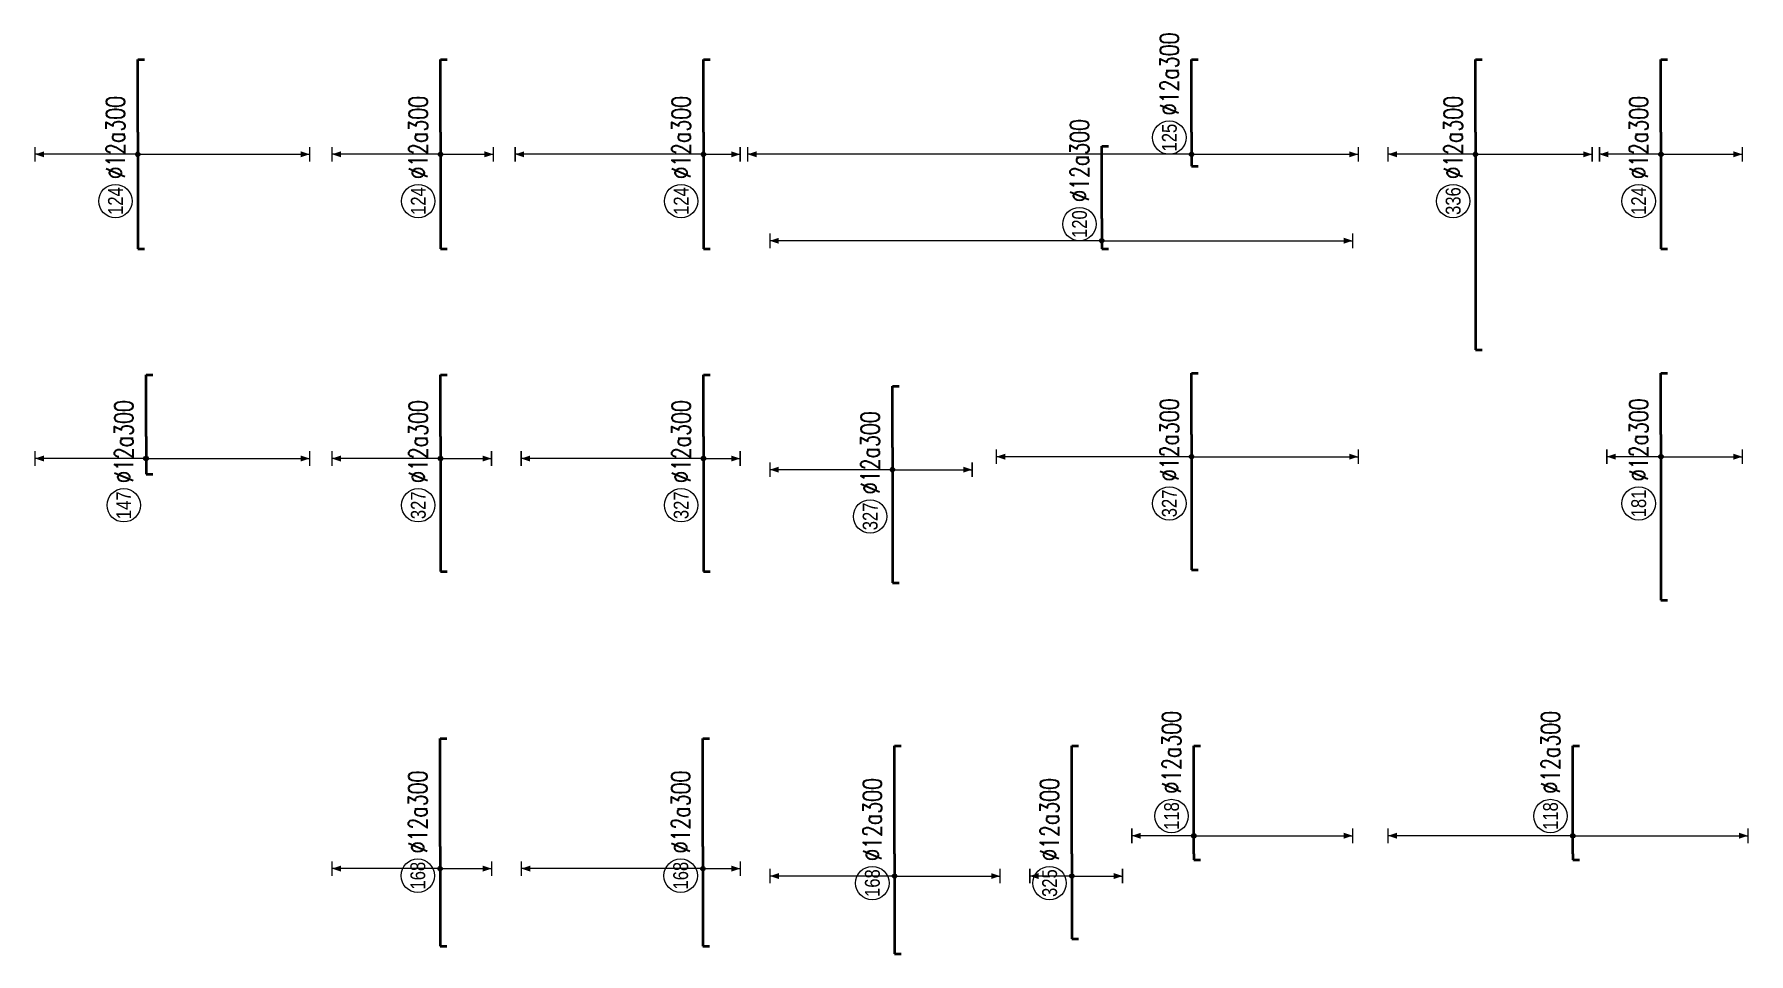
# Model space of a CAD drawing. Header units: millimetres. Extents: x -415354 to 883813, y -531490 to 486716.
# Drawn here: x 114680 to 160870, y -341100 to -316316 of the extents above; entities that cross this region are included whole.
import ezdxf
from ezdxf.enums import TextEntityAlignment as Align

# ---------------------------------------------------------------- set-up
doc = ezdxf.new("R2010")
doc.units = ezdxf.units.MM
doc.header["$MEASUREMENT"] = 0
for name, color, linetype, lineweight in [('NDC_S_DIM', 1, 'Continuous', 15), ('NDC_S_REBAR', 4, 'Continuous', 35), ('NDC_S_VN TEXT', 7, 'Continuous', 20)]:
    doc.layers.add(name, color=color, linetype=linetype, lineweight=lineweight)
doc.styles.add('ARIAL', font='arial.ttf', dxfattribs={"width": 0.8})
doc.styles.add('NDC_EN TXT', font='romans.shx', dxfattribs={"width": 0.8})

# ---------------------------------------------------------------- blocks, each defined once
blk = doc.blocks.new('*U582')
h = blk.add_hatch(color=6)
edge = h.paths.add_edge_path()
edge.add_arc((-2.99, 0), 0.3, 0, 360)
at = {"layer": 'NDC_S_DIM', "color": 8}
for q in [(-2.99, 13.83), (-2.99, -23.17)]:
    blk.add_line((-2.99, 0), q, dxfattribs=at)
for points in [[(-3.99, 13.83, 0.2, 0.2, 0), (-1.99, 13.83, 0, 0, 0)], [(-3.99, -23.17, 0.2, 0.2, 0), (-1.99, -23.17, 0, 0, 0)]]:
    blk.add_lwpolyline(points, format="xyseb", dxfattribs=at)
at = {"layer": 'NDC_S_DIM'}
blk.add_circle((-9.29, 3), 2.25, dxfattribs=at)
at = {"layer": 'NDC_S_DIM', "color": 6}
blk.add_circle((-2.99, 0), 0.3, dxfattribs=at)
at = {"layer": 'NDC_S_DIM', "color": 8}
for points in [[(-3.39, 12.63), (-2.99, 13.83), (-2.59, 12.63)], [(-3.39, -21.97), (-2.99, -23.17), (-2.59, -21.97)]]:
    blk.add_solid(points, dxfattribs=at)
at = {"layer": 'NDC_S_REBAR'}
for p, q in [((0, 0), (-15.73, 0)), ((-15.73, 0), (-15.73, -0.9)), ((0, 0), (9.77, 0)), ((9.77, 0), (9.77, -0.9)), ((-15.73, -0.9), (-15.73, -0.9)), ((9.77, -0.9), (9.77, -0.9))]:
    blk.add_line(p, q, dxfattribs=at)
at = {"layer": 'NDC_S_VN TEXT', "style": 'ARIAL', "width": 0.8}
blk.add_attdef('KHT', text='', height=2, dxfattribs=at).set_placement((-9.29, 3), align=Align.MIDDLE_CENTER)
at = {"layer": 'NDC_S_VN TEXT', "color": 3, "style": 'NDC_EN TXT', "width": 0.75}
blk.add_attdef('DKT', (-6.29, 1.75), '', height=2.5, dxfattribs=at)
blk = doc.blocks.new('*U375')
h = blk.add_hatch(color=6)
edge = h.paths.add_edge_path()
edge.add_arc((-2.99, 0), 0.3, 0, 360)
at = {"layer": 'NDC_S_DIM', "color": 8}
for q in [(-2.99, 14.56), (-2.99, -6.94)]:
    blk.add_line((-2.99, 0), q, dxfattribs=at)
for points in [[(-3.99, 14.56, 0.2, 0.2, 0), (-1.99, 14.56, 0, 0, 0)], [(-3.99, -6.94, 0.2, 0.2, 0), (-1.99, -6.94, 0, 0, 0)]]:
    blk.add_lwpolyline(points, format="xyseb", dxfattribs=at)
at = {"layer": 'NDC_S_DIM'}
blk.add_circle((-3.94, 3), 2.25, dxfattribs=at)
at = {"layer": 'NDC_S_DIM', "color": 6}
blk.add_circle((-2.99, 0), 0.3, dxfattribs=at)
at = {"layer": 'NDC_S_DIM', "color": 8}
for points in [[(-3.39, 13.36), (-2.99, 14.56), (-2.59, 13.36)], [(-3.39, -5.74), (-2.99, -6.94), (-2.59, -5.74)]]:
    blk.add_solid(points, dxfattribs=at)
at = {"layer": 'NDC_S_REBAR'}
for p, q in [((0, 0), (-13.46, 0)), ((-13.46, 0), (-13.46, -0.9)), ((0, 0), (14.54, 0)), ((14.54, 0), (14.54, -0.9)), ((-13.46, -0.9), (-13.46, -0.9)), ((14.54, -0.9), (14.54, -0.9))]:
    blk.add_line(p, q, dxfattribs=at)
at = {"layer": 'NDC_S_VN TEXT', "style": 'ARIAL', "width": 0.8}
blk.add_attdef('KHT', text='', height=2, dxfattribs=at).set_placement((-3.94, 3), align=Align.MIDDLE_CENTER)
at = {"layer": 'NDC_S_VN TEXT', "color": 3, "style": 'NDC_EN TXT', "width": 0.75}
blk.add_attdef('DKT', (-0.94, 1.75), '', height=2.5, dxfattribs=at)
blk = doc.blocks.new('*U376')
h = blk.add_hatch(color=6)
edge = h.paths.add_edge_path()
edge.add_arc((-2.99, 0), 0.3, 0, 360)
at = {"layer": 'NDC_S_DIM', "color": 8}
for q in [(-2.99, 14.63), (-2.99, -7.12)]:
    blk.add_line((-2.99, 0), q, dxfattribs=at)
for points in [[(-3.99, 14.63, 0.2, 0.2, 0), (-1.99, 14.63, 0, 0, 0)], [(-3.99, -7.12, 0.2, 0.2, 0), (-1.99, -7.12, 0, 0, 0)]]:
    blk.add_lwpolyline(points, format="xyseb", dxfattribs=at)
at = {"layer": 'NDC_S_DIM'}
blk.add_circle((-9.29, 3), 2.25, dxfattribs=at)
at = {"layer": 'NDC_S_DIM', "color": 6}
blk.add_circle((-2.99, 0), 0.3, dxfattribs=at)
at = {"layer": 'NDC_S_DIM', "color": 8}
for points in [[(-3.39, 13.43), (-2.99, 14.63), (-2.59, 13.43)], [(-3.39, -5.92), (-2.99, -7.12), (-2.59, -5.92)]]:
    blk.add_solid(points, dxfattribs=at)
at = {"layer": 'NDC_S_REBAR'}
for p, q in [((0, 0), (-15.73, 0)), ((-15.73, 0), (-15.73, -0.9)), ((0, 0), (9.77, 0)), ((9.77, 0), (9.77, -0.9)), ((-15.73, -0.9), (-15.73, -0.9)), ((9.77, -0.9), (9.77, -0.9))]:
    blk.add_line(p, q, dxfattribs=at)
at = {"layer": 'NDC_S_VN TEXT', "style": 'ARIAL', "width": 0.8}
blk.add_attdef('KHT', text='', height=2, dxfattribs=at).set_placement((-9.29, 3), align=Align.MIDDLE_CENTER)
at = {"layer": 'NDC_S_VN TEXT', "color": 3, "style": 'NDC_EN TXT', "width": 0.75}
blk.add_attdef('DKT', (-6.29, 1.75), '', height=2.5, dxfattribs=at)
blk = doc.blocks.new('*U385')
h = blk.add_hatch(color=6)
edge = h.paths.add_edge_path()
edge.add_arc((-2.99, 0), 0.3, 0, 360)
at = {"layer": 'NDC_S_DIM', "color": 8}
for q in [(-2.99, 14.63), (-2.99, -6.87)]:
    blk.add_line((-2.99, 0), q, dxfattribs=at)
for points in [[(-3.99, 14.63, 0.2, 0.2, 0), (-1.99, 14.63, 0, 0, 0)], [(-3.99, -6.87, 0.2, 0.2, 0), (-1.99, -6.87, 0, 0, 0)]]:
    blk.add_lwpolyline(points, format="xyseb", dxfattribs=at)
at = {"layer": 'NDC_S_DIM'}
blk.add_circle((-9.29, 3), 2.25, dxfattribs=at)
at = {"layer": 'NDC_S_DIM', "color": 6}
blk.add_circle((-2.99, 0), 0.3, dxfattribs=at)
at = {"layer": 'NDC_S_DIM', "color": 8}
for points in [[(-3.39, 13.43), (-2.99, 14.63), (-2.59, 13.43)], [(-3.39, -5.67), (-2.99, -6.87), (-2.59, -5.67)]]:
    blk.add_solid(points, dxfattribs=at)
at = {"layer": 'NDC_S_REBAR'}
for p, q in [((0, 0), (-18.23, 0)), ((-18.23, 0), (-18.23, -0.9)), ((0, 0), (8.27, 0)), ((8.27, 0), (8.27, -0.9)), ((-18.23, -0.9), (-18.23, -0.9)), ((8.27, -0.9), (8.27, -0.9))]:
    blk.add_line(p, q, dxfattribs=at)
at = {"layer": 'NDC_S_VN TEXT', "style": 'ARIAL', "width": 0.8}
blk.add_attdef('KHT', text='', height=2, dxfattribs=at).set_placement((-9.29, 3), align=Align.MIDDLE_CENTER)
at = {"layer": 'NDC_S_VN TEXT', "color": 3, "style": 'NDC_EN TXT', "width": 0.75}
blk.add_attdef('DKT', (-6.29, 1.75), '', height=2.5, dxfattribs=at)
blk = doc.blocks.new('*U384')
h = blk.add_hatch(color=6)
edge = h.paths.add_edge_path()
edge.add_arc((-2.99, 0), 0.3, 0, 360)
at = {"layer": 'NDC_S_DIM', "color": 8}
for q in [(-2.99, 24.47), (-2.99, -5.03)]:
    blk.add_line((-2.99, 0), q, dxfattribs=at)
for points in [[(-3.99, 24.47, 0.2, 0.2, 0), (-1.99, 24.47, 0, 0, 0)], [(-3.99, -5.03, 0.2, 0.2, 0), (-1.99, -5.03, 0, 0, 0)]]:
    blk.add_lwpolyline(points, format="xyseb", dxfattribs=at)
at = {"layer": 'NDC_S_DIM'}
blk.add_circle((-3.94, 3), 2.25, dxfattribs=at)
at = {"layer": 'NDC_S_DIM', "color": 6}
blk.add_circle((-2.99, 0), 0.3, dxfattribs=at)
at = {"layer": 'NDC_S_DIM', "color": 8}
for points in [[(-3.39, 23.27), (-2.99, 24.47), (-2.59, 23.27)], [(-3.39, -3.83), (-2.99, -5.03), (-2.59, -3.83)]]:
    blk.add_solid(points, dxfattribs=at)
at = {"layer": 'NDC_S_REBAR'}
for p, q in [((0, 0), (-13.46, 0)), ((-13.46, 0), (-13.46, -0.9)), ((0, 0), (14.54, 0)), ((14.54, 0), (14.54, -0.9)), ((-13.46, -0.9), (-13.46, -0.9)), ((14.54, -0.9), (14.54, -0.9))]:
    blk.add_line(p, q, dxfattribs=at)
at = {"layer": 'NDC_S_VN TEXT', "style": 'ARIAL', "width": 0.8}
blk.add_attdef('KHT', text='', height=2, dxfattribs=at).set_placement((-3.94, 3), align=Align.MIDDLE_CENTER)
at = {"layer": 'NDC_S_VN TEXT', "color": 3, "style": 'NDC_EN TXT', "width": 0.75}
blk.add_attdef('DKT', (-0.94, 1.75), '', height=2.5, dxfattribs=at)
blk = doc.blocks.new('*U390')
h = blk.add_hatch(color=6)
edge = h.paths.add_edge_path()
edge.add_arc((-2.99, 0), 0.3, 0, 360)
at = {"layer": 'NDC_S_DIM', "color": 8}
for q in [(-2.99, 25.35), (-2.99, -4.96)]:
    blk.add_line((-2.99, 0), q, dxfattribs=at)
for points in [[(-3.99, 25.35, 0.2, 0.2, 0), (-1.99, 25.35, 0, 0, 0)], [(-3.99, -4.96, 0.2, 0.2, 0), (-1.99, -4.96, 0, 0, 0)]]:
    blk.add_lwpolyline(points, format="xyseb", dxfattribs=at)
at = {"layer": 'NDC_S_DIM'}
blk.add_circle((-9.29, 3), 2.25, dxfattribs=at)
at = {"layer": 'NDC_S_DIM', "color": 6}
blk.add_circle((-2.99, 0), 0.3, dxfattribs=at)
at = {"layer": 'NDC_S_DIM', "color": 8}
for points in [[(-3.39, 24.15), (-2.99, 25.35), (-2.59, 24.15)], [(-3.39, -3.76), (-2.99, -4.96), (-2.59, -3.76)]]:
    blk.add_solid(points, dxfattribs=at)
at = {"layer": 'NDC_S_REBAR'}
for p, q in [((0, 0), (-15.73, 0)), ((-15.73, 0), (-15.73, -0.9)), ((0, 0), (9.77, 0)), ((9.77, 0), (9.77, -0.9)), ((-15.73, -0.9), (-15.73, -0.9)), ((9.77, -0.9), (9.77, -0.9))]:
    blk.add_line(p, q, dxfattribs=at)
at = {"layer": 'NDC_S_VN TEXT', "style": 'ARIAL', "width": 0.8}
blk.add_attdef('KHT', text='', height=2, dxfattribs=at).set_placement((-9.29, 3), align=Align.MIDDLE_CENTER)
at = {"layer": 'NDC_S_VN TEXT', "color": 3, "style": 'NDC_EN TXT', "width": 0.75}
blk.add_attdef('DKT', (-6.29, 1.75), '', height=2.5, dxfattribs=at)
blk = doc.blocks.new('*U391')
h = blk.add_hatch(color=6)
edge = h.paths.add_edge_path()
edge.add_arc((-2.99, 0), 0.3, 0, 360)
at = {"layer": 'NDC_S_DIM', "color": 8}
for q in [(-2.99, 24.54), (-2.99, -4.96)]:
    blk.add_line((-2.99, 0), q, dxfattribs=at)
for points in [[(-3.99, 24.54, 0.2, 0.2, 0), (-1.99, 24.54, 0, 0, 0)], [(-3.99, -4.96, 0.2, 0.2, 0), (-1.99, -4.96, 0, 0, 0)]]:
    blk.add_lwpolyline(points, format="xyseb", dxfattribs=at)
at = {"layer": 'NDC_S_DIM'}
blk.add_circle((-9.29, 3), 2.25, dxfattribs=at)
at = {"layer": 'NDC_S_DIM', "color": 6}
blk.add_circle((-2.99, 0), 0.3, dxfattribs=at)
at = {"layer": 'NDC_S_DIM', "color": 8}
for points in [[(-3.39, 23.34), (-2.99, 24.54), (-2.59, 23.34)], [(-3.39, -3.76), (-2.99, -4.96), (-2.59, -3.76)]]:
    blk.add_solid(points, dxfattribs=at)
at = {"layer": 'NDC_S_REBAR'}
for p, q in [((0, 0), (-18.23, 0)), ((-18.23, 0), (-18.23, -0.9)), ((0, 0), (8.27, 0)), ((8.27, 0), (8.27, -0.9)), ((-18.23, -0.9), (-18.23, -0.9)), ((8.27, -0.9), (8.27, -0.9))]:
    blk.add_line(p, q, dxfattribs=at)
at = {"layer": 'NDC_S_VN TEXT', "style": 'ARIAL', "width": 0.8}
blk.add_attdef('KHT', text='', height=2, dxfattribs=at).set_placement((-9.29, 3), align=Align.MIDDLE_CENTER)
at = {"layer": 'NDC_S_VN TEXT', "color": 3, "style": 'NDC_EN TXT', "width": 0.75}
blk.add_attdef('DKT', (-6.29, 1.75), '', height=2.5, dxfattribs=at)
blk = doc.blocks.new('*U392')
h = blk.add_hatch(color=6)
edge = h.paths.add_edge_path()
edge.add_arc((-2.99, 0), 0.3, 0, 360)
at = {"layer": 'NDC_S_DIM', "color": 8}
for q in [(-2.99, 16.79), (-2.99, -14.21)]:
    blk.add_line((-2.99, 0), q, dxfattribs=at)
for points in [[(-3.99, 16.79, 0.2, 0.2, 0), (-1.99, 16.79, 0, 0, 0)], [(-3.99, -14.21, 0.2, 0.2, 0), (-1.99, -14.21, 0, 0, 0)]]:
    blk.add_lwpolyline(points, format="xyseb", dxfattribs=at)
at = {"layer": 'NDC_S_DIM'}
blk.add_circle((-3.94, 3), 2.25, dxfattribs=at)
at = {"layer": 'NDC_S_DIM', "color": 6}
blk.add_circle((-2.99, 0), 0.3, dxfattribs=at)
at = {"layer": 'NDC_S_DIM', "color": 8}
for points in [[(-3.39, 15.59), (-2.99, 16.79), (-2.59, 15.59)], [(-3.39, -13.01), (-2.99, -14.21), (-2.59, -13.01)]]:
    blk.add_solid(points, dxfattribs=at)
at = {"layer": 'NDC_S_REBAR'}
for p, q in [((0, 0), (-13.46, 0)), ((-13.46, 0), (-13.46, -0.9)), ((0, 0), (14.54, 0)), ((14.54, 0), (14.54, -0.9)), ((-13.46, -0.9), (-13.46, -0.9)), ((14.54, -0.9), (14.54, -0.9))]:
    blk.add_line(p, q, dxfattribs=at)
at = {"layer": 'NDC_S_VN TEXT', "style": 'ARIAL', "width": 0.8}
blk.add_attdef('KHT', text='', height=2, dxfattribs=at).set_placement((-3.94, 3), align=Align.MIDDLE_CENTER)
at = {"layer": 'NDC_S_VN TEXT', "color": 3, "style": 'NDC_EN TXT', "width": 0.75}
blk.add_attdef('DKT', (-0.94, 1.75), '', height=2.5, dxfattribs=at)
blk = doc.blocks.new('*U393')
h = blk.add_hatch(color=6)
edge = h.paths.add_edge_path()
edge.add_arc((-2.99, 0), 0.3, 0, 360)
at = {"layer": 'NDC_S_DIM', "color": 8}
for q in [(-2.99, 16.5), (-2.99, -10.75)]:
    blk.add_line((-2.99, 0), q, dxfattribs=at)
for points in [[(-3.99, 16.5, 0.2, 0.2, 0), (-1.99, 16.5, 0, 0, 0)], [(-3.99, -10.75, 0.2, 0.2, 0), (-1.99, -10.75, 0, 0, 0)]]:
    blk.add_lwpolyline(points, format="xyseb", dxfattribs=at)
at = {"layer": 'NDC_S_DIM'}
blk.add_circle((-9.29, 3), 2.25, dxfattribs=at)
at = {"layer": 'NDC_S_DIM', "color": 6}
blk.add_circle((-2.99, 0), 0.3, dxfattribs=at)
at = {"layer": 'NDC_S_DIM', "color": 8}
for points in [[(-3.39, 15.3), (-2.99, 16.5), (-2.59, 15.3)], [(-3.39, -9.55), (-2.99, -10.75), (-2.59, -9.55)]]:
    blk.add_solid(points, dxfattribs=at)
at = {"layer": 'NDC_S_REBAR'}
for p, q in [((0, 0), (-18.23, 0)), ((-18.23, 0), (-18.23, -0.9)), ((0, 0), (8.27, 0)), ((8.27, 0), (8.27, -0.9)), ((-18.23, -0.9), (-18.23, -0.9)), ((8.27, -0.9), (8.27, -0.9))]:
    blk.add_line(p, q, dxfattribs=at)
at = {"layer": 'NDC_S_VN TEXT', "style": 'ARIAL', "width": 0.8}
blk.add_attdef('KHT', text='', height=2, dxfattribs=at).set_placement((-9.29, 3), align=Align.MIDDLE_CENTER)
at = {"layer": 'NDC_S_VN TEXT', "color": 3, "style": 'NDC_EN TXT', "width": 0.75}
blk.add_attdef('DKT', (-6.29, 1.75), '', height=2.5, dxfattribs=at)
blk = doc.blocks.new('*U472')
h = blk.add_hatch(color=6)
edge = h.paths.add_edge_path()
edge.add_arc((-2.99, 0), 0.3, 0, 360)
at = {"layer": 'NDC_S_DIM', "color": 8}
for q in [(-2.99, 26.3), (-2.99, -22.45)]:
    blk.add_line((-2.99, 0), q, dxfattribs=at)
for points in [[(-3.99, 26.3, 0.2, 0.2, 0), (-1.99, 26.3, 0, 0, 0)], [(-3.99, -22.45, 0.2, 0.2, 0), (-1.99, -22.45, 0, 0, 0)]]:
    blk.add_lwpolyline(points, format="xyseb", dxfattribs=at)
at = {"layer": 'NDC_S_DIM'}
blk.add_circle((-9.29, 3), 2.25, dxfattribs=at)
at = {"layer": 'NDC_S_DIM', "color": 6}
blk.add_circle((-2.99, 0), 0.3, dxfattribs=at)
at = {"layer": 'NDC_S_DIM', "color": 8}
for points in [[(-3.39, 25.1), (-2.99, 26.3), (-2.59, 25.1)], [(-3.39, -21.25), (-2.99, -22.45), (-2.59, -21.25)]]:
    blk.add_solid(points, dxfattribs=at)
at = {"layer": 'NDC_S_REBAR'}
for p, q in [((0, 0), (-18.23, 0)), ((-18.23, 0), (-18.23, -0.9)), ((0, 0), (8.27, 0)), ((8.27, 0), (8.27, -0.9)), ((-18.23, -0.9), (-18.23, -0.9)), ((8.27, -0.9), (8.27, -0.9))]:
    blk.add_line(p, q, dxfattribs=at)
at = {"layer": 'NDC_S_VN TEXT', "style": 'ARIAL', "width": 0.8}
blk.add_attdef('KHT', text='', height=2, dxfattribs=at).set_placement((-9.29, 3), align=Align.MIDDLE_CENTER)
at = {"layer": 'NDC_S_VN TEXT', "color": 3, "style": 'NDC_EN TXT', "width": 0.75}
blk.add_attdef('DKT', (-6.29, 1.75), '', height=2.5, dxfattribs=at)
blk = doc.blocks.new('*U577')
h = blk.add_hatch(color=6)
edge = h.paths.add_edge_path()
edge.add_arc((-2.99, 0), 0.3, 0, 360)
at = {"layer": 'NDC_S_DIM', "color": 8}
for q in [(-2.99, 59.8), (-2.99, -22.45)]:
    blk.add_line((-2.99, 0), q, dxfattribs=at)
for points in [[(-3.99, 59.8, 0.2, 0.2, 0), (-1.99, 59.8, 0, 0, 0)], [(-3.99, -22.45, 0.2, 0.2, 0), (-1.99, -22.45, 0, 0, 0)]]:
    blk.add_lwpolyline(points, format="xyseb", dxfattribs=at)
at = {"layer": 'NDC_S_DIM'}
blk.add_circle((-0.74, 3), 2.25, dxfattribs=at)
at = {"layer": 'NDC_S_DIM', "color": 6}
blk.add_circle((-2.99, 0), 0.3, dxfattribs=at)
at = {"layer": 'NDC_S_DIM', "color": 8}
for points in [[(-3.39, 58.6), (-2.99, 59.8), (-2.59, 58.6)], [(-3.39, -21.25), (-2.99, -22.45), (-2.59, -21.25)]]:
    blk.add_solid(points, dxfattribs=at)
at = {"layer": 'NDC_S_REBAR'}
for p, q in [((0, 0), (-4.58, 0)), ((-4.58, 0), (-4.58, -0.9)), ((0, 0), (9.77, 0)), ((9.77, 0), (9.77, -0.9)), ((-4.58, -0.9), (-4.58, -0.9)), ((9.77, -0.9), (9.77, -0.9))]:
    blk.add_line(p, q, dxfattribs=at)
at = {"layer": 'NDC_S_VN TEXT', "style": 'ARIAL', "width": 0.8}
blk.add_attdef('KHT', text='', height=2, dxfattribs=at).set_placement((-0.74, 3), align=Align.MIDDLE_CENTER)
at = {"layer": 'NDC_S_VN TEXT', "color": 3, "style": 'NDC_EN TXT', "width": 0.75}
blk.add_attdef('DKT', (2.26, 1.75), '', height=2.5, dxfattribs=at)
blk = doc.blocks.new('*U469')
h = blk.add_hatch(color=6)
edge = h.paths.add_edge_path()
edge.add_arc((2.44, 0), 0.3, 0, 360)
at = {"layer": 'NDC_S_DIM', "color": 8}
for q in [(2.44, 8.35), (2.44, -21.4)]:
    blk.add_line((2.44, 0), q, dxfattribs=at)
for points in [[(1.44, 8.35, 0.2, 0.2, 0), (3.44, 8.35, 0, 0, 0)], [(1.44, -21.4, 0.2, 0.2, 0), (3.44, -21.4, 0, 0, 0)]]:
    blk.add_lwpolyline(points, format="xyseb", dxfattribs=at)
at = {"layer": 'NDC_S_DIM'}
blk.add_circle((5.1, 3), 2.25, dxfattribs=at)
at = {"layer": 'NDC_S_DIM', "color": 6}
blk.add_circle((2.44, 0), 0.3, dxfattribs=at)
at = {"layer": 'NDC_S_DIM', "color": 8}
for points in [[(2.04, 7.15), (2.44, 8.35), (2.84, 7.15)], [(2.04, -20.2), (2.44, -21.4), (2.84, -20.2)]]:
    blk.add_solid(points, dxfattribs=at)
at = {"layer": 'NDC_S_REBAR'}
for p, q in [((0, 0), (-0.81, 0)), ((-0.81, 0), (-0.81, -0.9)), ((0, 0), (14.54, 0)), ((14.54, 0), (14.54, -0.9)), ((-0.81, -0.9), (-0.81, -0.9)), ((14.54, -0.9), (14.54, -0.9))]:
    blk.add_line(p, q, dxfattribs=at)
at = {"layer": 'NDC_S_VN TEXT', "style": 'ARIAL', "width": 0.8}
blk.add_attdef('KHT', text='', height=2, dxfattribs=at).set_placement((5.1, 3), align=Align.MIDDLE_CENTER)
at = {"layer": 'NDC_S_VN TEXT', "color": 3, "style": 'NDC_EN TXT', "width": 0.75}
blk.add_attdef('DKT', (8.1, 1.75), '', height=2.5, dxfattribs=at)
blk = doc.blocks.new('*U471')
h = blk.add_hatch(color=6)
edge = h.paths.add_edge_path()
edge.add_arc((-2.99, 0), 0.3, 0, 360)
at = {"layer": 'NDC_S_DIM', "color": 8}
for q in [(-2.99, 11.78), (-2.99, -15.72)]:
    blk.add_line((-2.99, 0), q, dxfattribs=at)
for points in [[(-3.99, 11.78, 0.2, 0.2, 0), (-1.99, 11.78, 0, 0, 0)], [(-3.99, -15.72, 0.2, 0.2, 0), (-1.99, -15.72, 0, 0, 0)]]:
    blk.add_lwpolyline(points, format="xyseb", dxfattribs=at)
at = {"layer": 'NDC_S_DIM'}
blk.add_circle((-9.29, 3), 2.25, dxfattribs=at)
at = {"layer": 'NDC_S_DIM', "color": 6}
blk.add_circle((-2.99, 0), 0.3, dxfattribs=at)
at = {"layer": 'NDC_S_DIM', "color": 8}
for points in [[(-3.39, 10.58), (-2.99, 11.78), (-2.59, 10.58)], [(-3.39, -14.52), (-2.99, -15.72), (-2.59, -14.52)]]:
    blk.add_solid(points, dxfattribs=at)
at = {"layer": 'NDC_S_REBAR'}
for p, q in [((0, 0), (-29.33, 0)), ((-29.33, 0), (-29.33, -0.9)), ((0, 0), (9.77, 0)), ((9.77, 0), (9.77, -0.9)), ((-29.33, -0.9), (-29.33, -0.9)), ((9.77, -0.9), (9.77, -0.9))]:
    blk.add_line(p, q, dxfattribs=at)
at = {"layer": 'NDC_S_VN TEXT', "style": 'ARIAL', "width": 0.8}
blk.add_attdef('KHT', text='', height=2, dxfattribs=at).set_placement((-9.29, 3), align=Align.MIDDLE_CENTER)
at = {"layer": 'NDC_S_VN TEXT', "color": 3, "style": 'NDC_EN TXT', "width": 0.75}
blk.add_attdef('DKT', (-6.29, 1.75), '', height=2.5, dxfattribs=at)
blk = doc.blocks.new('*U575')
h = blk.add_hatch(color=6)
edge = h.paths.add_edge_path()
edge.add_arc((-2.99, 0), 0.3, 0, 360)
at = {"layer": 'NDC_S_DIM', "color": 8}
for q in [(-2.99, 7.28), (-2.99, -10.97)]:
    blk.add_line((-2.99, 0), q, dxfattribs=at)
for points in [[(-3.99, 7.28, 0.2, 0.2, 0), (-1.99, 7.28, 0, 0, 0)], [(-3.99, -10.97, 0.2, 0.2, 0), (-1.99, -10.97, 0, 0, 0)]]:
    blk.add_lwpolyline(points, format="xyseb", dxfattribs=at)
at = {"layer": 'NDC_S_DIM'}
blk.add_circle((-9.29, 3), 2.25, dxfattribs=at)
at = {"layer": 'NDC_S_DIM', "color": 6}
blk.add_circle((-2.99, 0), 0.3, dxfattribs=at)
at = {"layer": 'NDC_S_DIM', "color": 8}
for points in [[(-3.39, 6.08), (-2.99, 7.28), (-2.59, 6.08)], [(-3.39, -9.77), (-2.99, -10.97), (-2.59, -9.77)]]:
    blk.add_solid(points, dxfattribs=at)
at = {"layer": 'NDC_S_REBAR'}
for p, q in [((0, 0), (-22.33, 0)), ((-22.33, 0), (-22.33, -0.9)), ((0, 0), (8.27, 0)), ((8.27, 0), (8.27, -0.9)), ((-22.33, -0.9), (-22.33, -0.9)), ((8.27, -0.9), (8.27, -0.9))]:
    blk.add_line(p, q, dxfattribs=at)
at = {"layer": 'NDC_S_VN TEXT', "style": 'ARIAL', "width": 0.8}
blk.add_attdef('KHT', text='', height=2, dxfattribs=at).set_placement((-9.29, 3), align=Align.MIDDLE_CENTER)
at = {"layer": 'NDC_S_VN TEXT', "color": 3, "style": 'NDC_EN TXT', "width": 0.75}
blk.add_attdef('DKT', (-6.29, 1.75), '', height=2.5, dxfattribs=at)
blk = doc.blocks.new('*U437')
h = blk.add_hatch(color=6)
edge = h.paths.add_edge_path()
edge.add_arc((-2.99, 0), 0.3, 0, 360)
at = {"layer": 'NDC_S_DIM', "color": 8}
for q in [(-2.99, 8.28), (-2.99, -10.97)]:
    blk.add_line((-2.99, 0), q, dxfattribs=at)
for points in [[(-3.99, 8.28, 0.2, 0.2, 0), (-1.99, 8.28, 0, 0, 0)], [(-3.99, -10.97, 0.2, 0.2, 0), (-1.99, -10.97, 0, 0, 0)]]:
    blk.add_lwpolyline(points, format="xyseb", dxfattribs=at)
at = {"layer": 'NDC_S_DIM'}
blk.add_circle((-9.29, 3), 2.25, dxfattribs=at)
at = {"layer": 'NDC_S_DIM', "color": 6}
blk.add_circle((-2.99, 0), 0.3, dxfattribs=at)
at = {"layer": 'NDC_S_DIM', "color": 8}
for points in [[(-3.39, 7.08), (-2.99, 8.28), (-2.59, 7.08)], [(-3.39, -9.77), (-2.99, -10.97), (-2.59, -9.77)]]:
    blk.add_solid(points, dxfattribs=at)
at = {"layer": 'NDC_S_REBAR'}
for p, q in [((0, 0), (-15.73, 0)), ((-15.73, 0), (-15.73, -0.9)), ((0, 0), (9.77, 0)), ((9.77, 0), (9.77, -0.9)), ((-15.73, -0.9), (-15.73, -0.9)), ((9.77, -0.9), (9.77, -0.9))]:
    blk.add_line(p, q, dxfattribs=at)
at = {"layer": 'NDC_S_VN TEXT', "style": 'ARIAL', "width": 0.8}
blk.add_attdef('KHT', text='', height=2, dxfattribs=at).set_placement((-9.29, 3), align=Align.MIDDLE_CENTER)
at = {"layer": 'NDC_S_VN TEXT', "color": 3, "style": 'NDC_EN TXT', "width": 0.75}
blk.add_attdef('DKT', (-6.29, 1.75), '', height=2.5, dxfattribs=at)
blk = doc.blocks.new('*U578')
h = blk.add_hatch(color=6)
edge = h.paths.add_edge_path()
edge.add_arc((-2.99, 0), 0.3, 0, 360)
at = {"layer": 'NDC_S_DIM', "color": 8}
for q in [(-2.99, 44.7), (-2.99, -33.8)]:
    blk.add_line((-2.99, 0), q, dxfattribs=at)
for points in [[(-3.99, 44.7, 0.2, 0.2, 0), (-1.99, 44.7, 0, 0, 0)], [(-3.99, -33.8, 0.2, 0.2, 0), (-1.99, -33.8, 0, 0, 0)]]:
    blk.add_lwpolyline(points, format="xyseb", dxfattribs=at)
at = {"layer": 'NDC_S_DIM'}
blk.add_circle((-0.75, 3), 2.25, dxfattribs=at)
at = {"layer": 'NDC_S_DIM', "color": 6}
blk.add_circle((-2.99, 0), 0.3, dxfattribs=at)
at = {"layer": 'NDC_S_DIM', "color": 8}
for points in [[(-3.39, 43.5), (-2.99, 44.7), (-2.59, 43.5)], [(-3.39, -32.6), (-2.99, -33.8), (-2.59, -32.6)]]:
    blk.add_solid(points, dxfattribs=at)
at = {"layer": 'NDC_S_REBAR'}
for p, q in [((0, 0), (-4.08, 0)), ((-4.08, 0), (-4.08, -0.9)), ((0, 0), (9.77, 0)), ((9.77, 0), (9.77, -0.9)), ((-4.08, -0.9), (-4.08, -0.9)), ((9.77, -0.9), (9.77, -0.9))]:
    blk.add_line(p, q, dxfattribs=at)
at = {"layer": 'NDC_S_VN TEXT', "style": 'ARIAL', "width": 0.8}
blk.add_attdef('KHT', text='', height=2, dxfattribs=at).set_placement((-0.75, 3), align=Align.MIDDLE_CENTER)
at = {"layer": 'NDC_S_VN TEXT', "color": 3, "style": 'NDC_EN TXT', "width": 0.75}
blk.add_attdef('DKT', (2.25, 1.75), '', height=2.5, dxfattribs=at)
blk = doc.blocks.new('*U583')
h = blk.add_hatch(color=6)
edge = h.paths.add_edge_path()
edge.add_arc((-2.99, 0), 0.3, 0, 360)
at = {"layer": 'NDC_S_DIM', "color": 8}
for q in [(-2.99, 14.95), (-2.99, -22.05)]:
    blk.add_line((-2.99, 0), q, dxfattribs=at)
for points in [[(-3.99, 14.95, 0.2, 0.2, 0), (-1.99, 14.95, 0, 0, 0)], [(-3.99, -22.05, 0.2, 0.2, 0), (-1.99, -22.05, 0, 0, 0)]]:
    blk.add_lwpolyline(points, format="xyseb", dxfattribs=at)
at = {"layer": 'NDC_S_DIM'}
blk.add_circle((-9.29, 3), 2.25, dxfattribs=at)
at = {"layer": 'NDC_S_DIM', "color": 6}
blk.add_circle((-2.99, 0), 0.3, dxfattribs=at)
at = {"layer": 'NDC_S_DIM', "color": 8}
for points in [[(-3.39, 13.75), (-2.99, 14.95), (-2.59, 13.75)], [(-3.39, -20.85), (-2.99, -22.05), (-2.59, -20.85)]]:
    blk.add_solid(points, dxfattribs=at)
at = {"layer": 'NDC_S_REBAR'}
for p, q in [((0, 0), (-5.08, 0)), ((-5.08, 0), (-5.08, -0.9)), ((0, 0), (8.27, 0)), ((8.27, 0), (8.27, -0.9)), ((-5.08, -0.9), (-5.08, -0.9)), ((8.27, -0.9), (8.27, -0.9))]:
    blk.add_line(p, q, dxfattribs=at)
at = {"layer": 'NDC_S_VN TEXT', "style": 'ARIAL', "width": 0.8}
blk.add_attdef('KHT', text='', height=2, dxfattribs=at).set_placement((-9.29, 3), align=Align.MIDDLE_CENTER)
at = {"layer": 'NDC_S_VN TEXT', "color": 3, "style": 'NDC_EN TXT', "width": 0.75}
blk.add_attdef('DKT', (-6.29, 1.75), '', height=2.5, dxfattribs=at)
blk = doc.blocks.new('*U1090')
h = blk.add_hatch(color=6)
edge = h.paths.add_edge_path()
edge.add_arc((-2.99, 0), 0.3, 0, 360)
at = {"layer": 'NDC_S_DIM', "color": 8}
for q in [(-2.99, 5.67), (-2.99, -6.83)]:
    blk.add_line((-2.99, 0), q, dxfattribs=at)
for points in [[(-3.99, 5.67, 0.2, 0.2, 0), (-1.99, 5.67, 0, 0, 0)], [(-3.99, -6.83, 0.2, 0.2, 0), (-1.99, -6.83, 0, 0, 0)]]:
    blk.add_lwpolyline(points, format="xyseb", dxfattribs=at)
at = {"layer": 'NDC_S_DIM'}
blk.add_circle((-3.94, 3), 2.25, dxfattribs=at)
at = {"layer": 'NDC_S_DIM', "color": 6}
blk.add_circle((-2.99, 0), 0.3, dxfattribs=at)
at = {"layer": 'NDC_S_DIM', "color": 8}
for points in [[(-3.39, 4.47), (-2.99, 5.67), (-2.59, 4.47)], [(-3.39, -5.63), (-2.99, -6.83), (-2.59, -5.63)]]:
    blk.add_solid(points, dxfattribs=at)
at = {"layer": 'NDC_S_REBAR'}
for p, q in [((0, 0), (-11.46, 0)), ((-11.46, 0), (-11.46, -0.9)), ((0, 0), (14.54, 0)), ((14.54, 0), (14.54, -0.9)), ((-11.46, -0.9), (-11.46, -0.9)), ((14.54, -0.9), (14.54, -0.9))]:
    blk.add_line(p, q, dxfattribs=at)
at = {"layer": 'NDC_S_VN TEXT', "style": 'ARIAL', "width": 0.8}
blk.add_attdef('KHT', text='', height=2, dxfattribs=at).set_placement((-3.94, 3), align=Align.MIDDLE_CENTER)
at = {"layer": 'NDC_S_VN TEXT', "color": 3, "style": 'NDC_EN TXT', "width": 0.75}
blk.add_attdef('DKT', (-0.94, 1.75), '', height=2.5, dxfattribs=at)
blk = doc.blocks.new('*U445')
h = blk.add_hatch(color=6)
edge = h.paths.add_edge_path()
edge.add_arc((2.44, 0), 0.3, 0, 360)
at = {"layer": 'NDC_S_DIM', "color": 8}
for q in [(2.44, 24.89), (2.44, -23.61)]:
    blk.add_line((2.44, 0), q, dxfattribs=at)
for points in [[(1.44, 24.89, 0.2, 0.2, 0), (3.44, 24.89, 0, 0, 0)], [(1.44, -23.61, 0.2, 0.2, 0), (3.44, -23.61, 0, 0, 0)]]:
    blk.add_lwpolyline(points, format="xyseb", dxfattribs=at)
at = {"layer": 'NDC_S_DIM'}
blk.add_circle((5.1, 3), 2.25, dxfattribs=at)
at = {"layer": 'NDC_S_DIM', "color": 6}
blk.add_circle((2.44, 0), 0.3, dxfattribs=at)
at = {"layer": 'NDC_S_DIM', "color": 8}
for points in [[(2.04, 23.69), (2.44, 24.89), (2.84, 23.69)], [(2.04, -22.41), (2.44, -23.61), (2.84, -22.41)]]:
    blk.add_solid(points, dxfattribs=at)
at = {"layer": 'NDC_S_REBAR'}
for p, q in [((0, 0), (-0.81, 0)), ((-0.81, 0), (-0.81, -0.9)), ((0, 0), (14.54, 0)), ((14.54, 0), (14.54, -0.9)), ((-0.81, -0.9), (-0.81, -0.9)), ((14.54, -0.9), (14.54, -0.9))]:
    blk.add_line(p, q, dxfattribs=at)
at = {"layer": 'NDC_S_VN TEXT', "style": 'ARIAL', "width": 0.8}
blk.add_attdef('KHT', text='', height=2, dxfattribs=at).set_placement((5.1, 3), align=Align.MIDDLE_CENTER)
at = {"layer": 'NDC_S_VN TEXT', "color": 3, "style": 'NDC_EN TXT', "width": 0.75}
blk.add_attdef('DKT', (8.1, 1.75), '', height=2.5, dxfattribs=at)

msp = doc.modelspace()

# ---------------------------------------------------------------- block references
at = {"xscale": 200, "yscale": 200, "zscale": 200, "rotation": 90}
for name, p, values in [('*U577', (145860.2, -318954), {'KHT': '125', 'DKT': '%%C12a300'}), ('*U582', (117466.9, -318954), {'KHT': '124', 'DKT': '%%C12a300'}), ('*U376', (125625.4, -318954), {'KHT': '124', 'DKT': '%%C12a300'}), ('*U390', (132707.4, -318954), {'KHT': '124', 'DKT': '%%C12a300'}), ('*U471', (153506.4, -318954), {'KHT': '336', 'DKT': '%%C12a300'}), ('*U437', (158505.5, -318954), {'KHT': '124', 'DKT': '%%C12a300'}), ('*U578', (143439.1, -321284), {'KHT': '120', 'DKT': '%%C12a300'}), ('*U583', (117690, -327154.4), {'KHT': '147', 'DKT': '%%C12a300'}), ('*U385', (125625.4, -327154.4), {'KHT': '327', 'DKT': '%%C12a300'}), ('*U391', (132707.4, -327154.4), {'KHT': '327', 'DKT': '%%C12a300'}), ('*U472', (145860.2, -327104.4), {'KHT': '327', 'DKT': '%%C12a300'}), ('*U575', (158505.5, -327104.4), {'KHT': '181', 'DKT': '%%C12a300'}), ('*U393', (137799.1, -327454.4), {'KHT': '327', 'DKT': '%%C12a300'}), ('*U469', (145919.7, -338408.3), {'KHT': '118', 'DKT': '%%C12a300'}), ('*U445', (156128.8, -338408.3), {'KHT': '118', 'DKT': '%%C12a300'}), ('*U375', (125612.4, -338208.3), {'KHT': '168', 'DKT': '%%C12a300'}), ('*U384', (132694.4, -338208.3), {'KHT': '168', 'DKT': '%%C12a300'}), ('*U392', (137858.6, -338408.3), {'KHT': '168', 'DKT': '%%C12a300'}), ('*U1090', (142634.6, -338408.3), {'KHT': '325', 'DKT': '%%C12a300'})]:
    msp.add_blockref(name, p, dxfattribs=at).add_auto_attribs(values)

doc.saveas('drawing.dxf')
